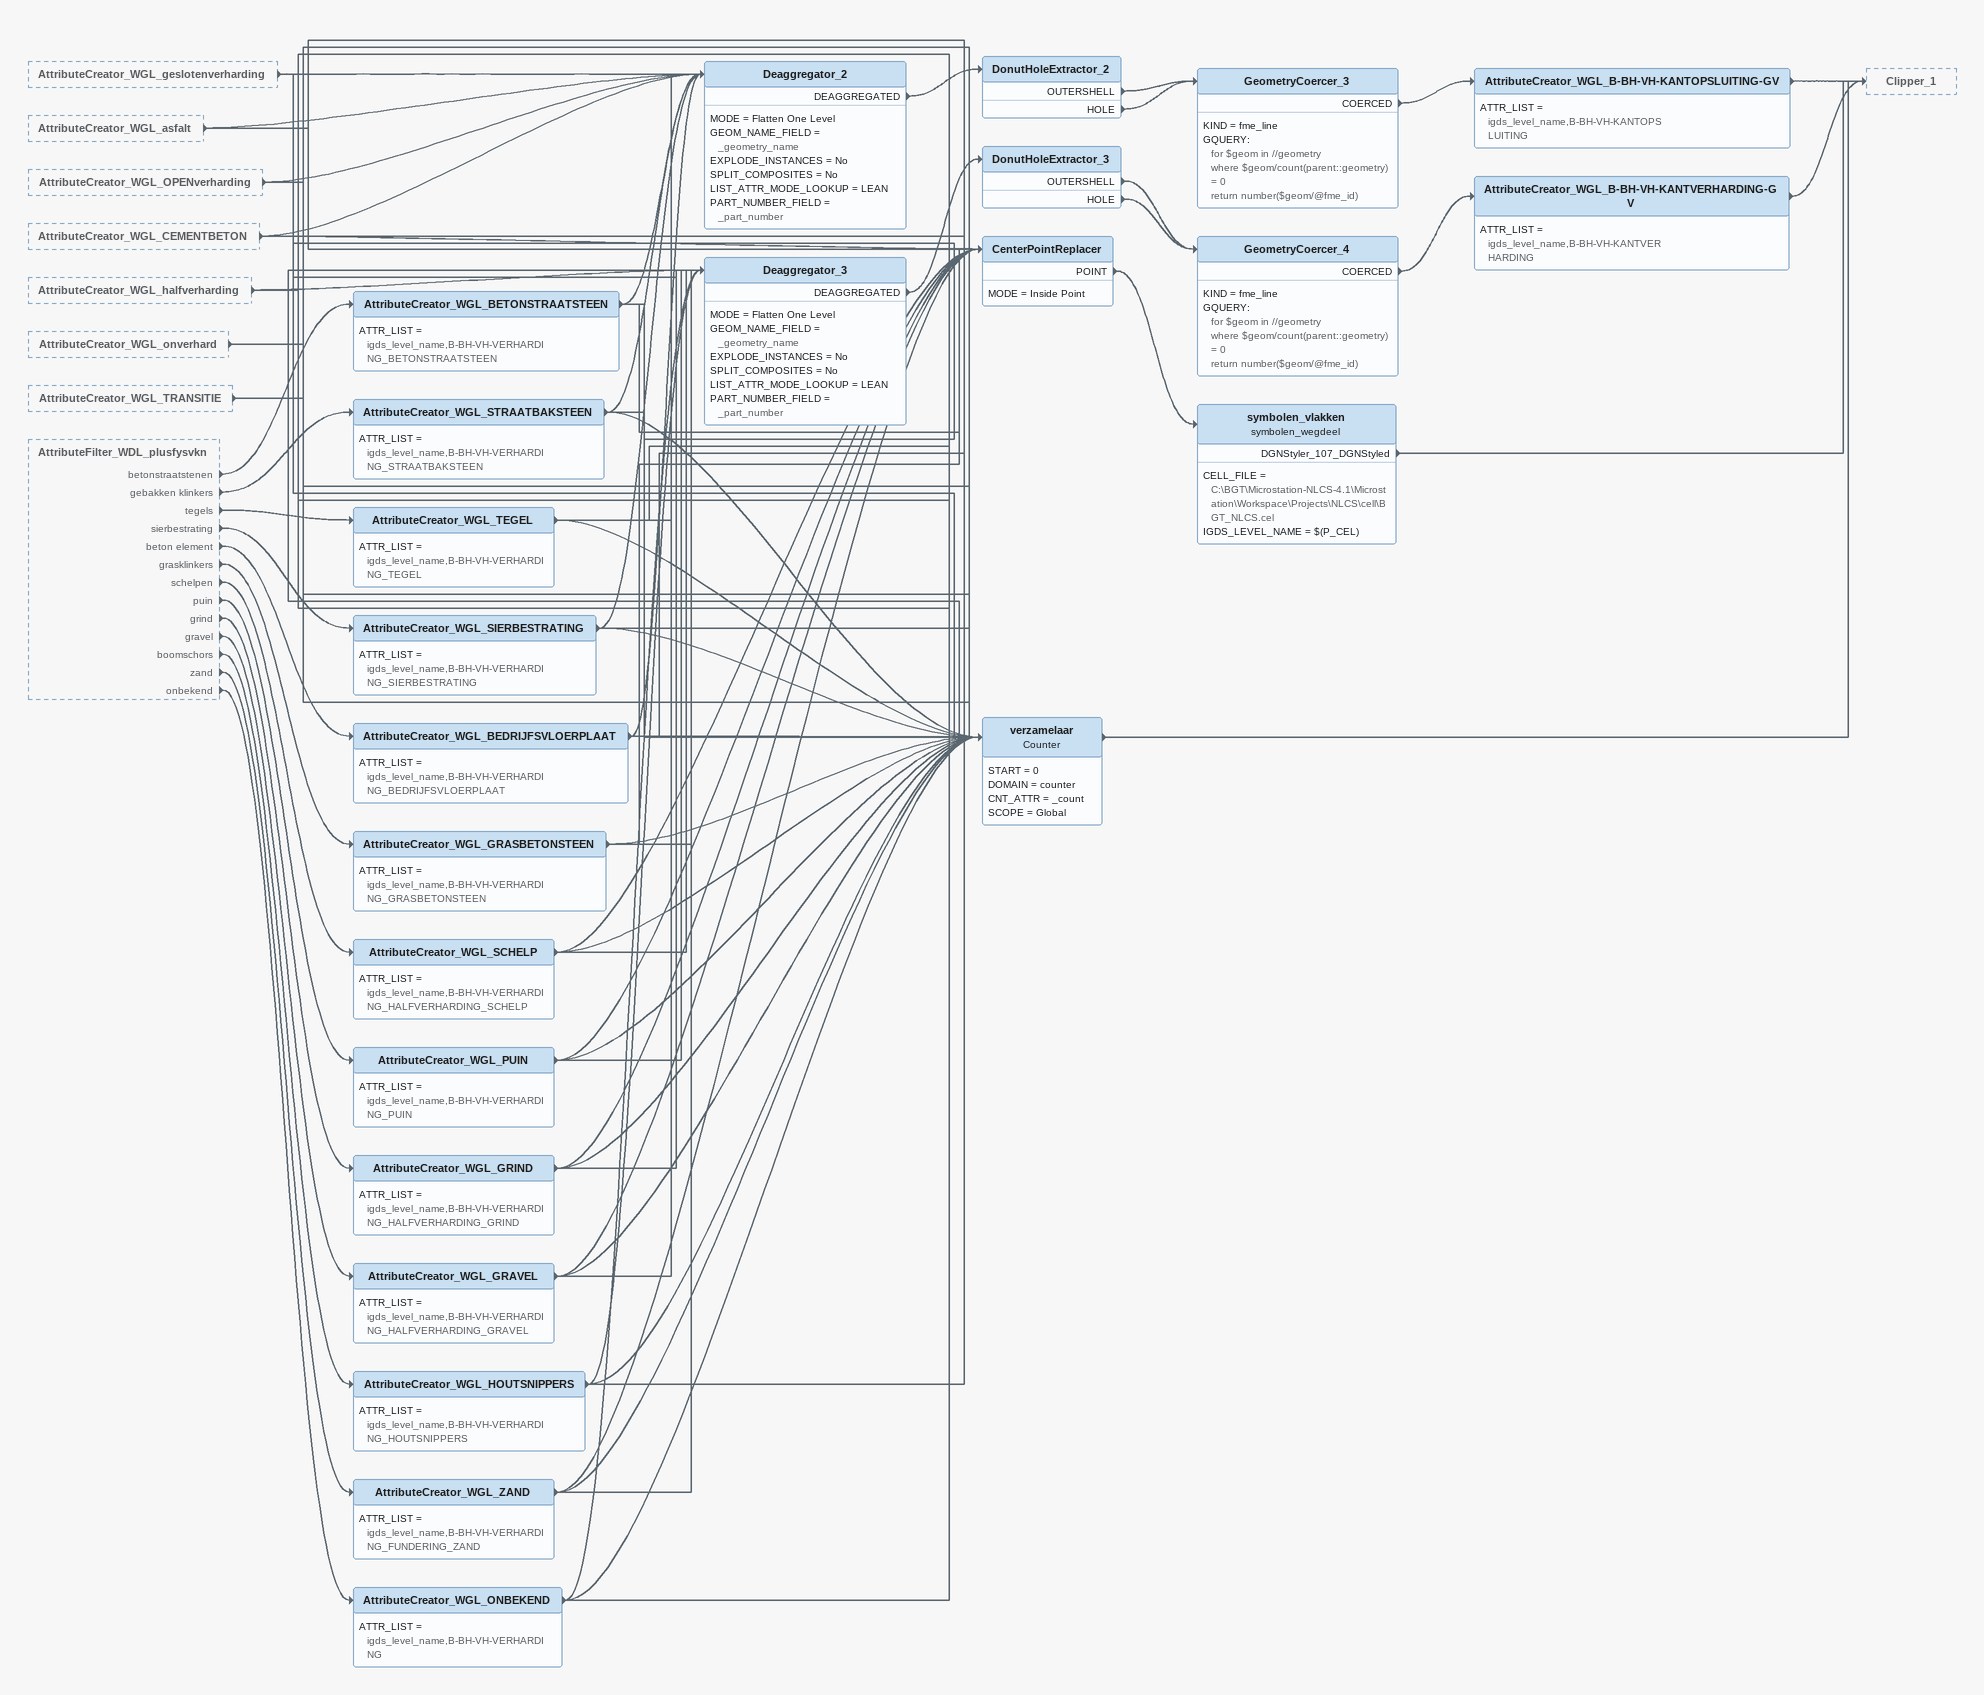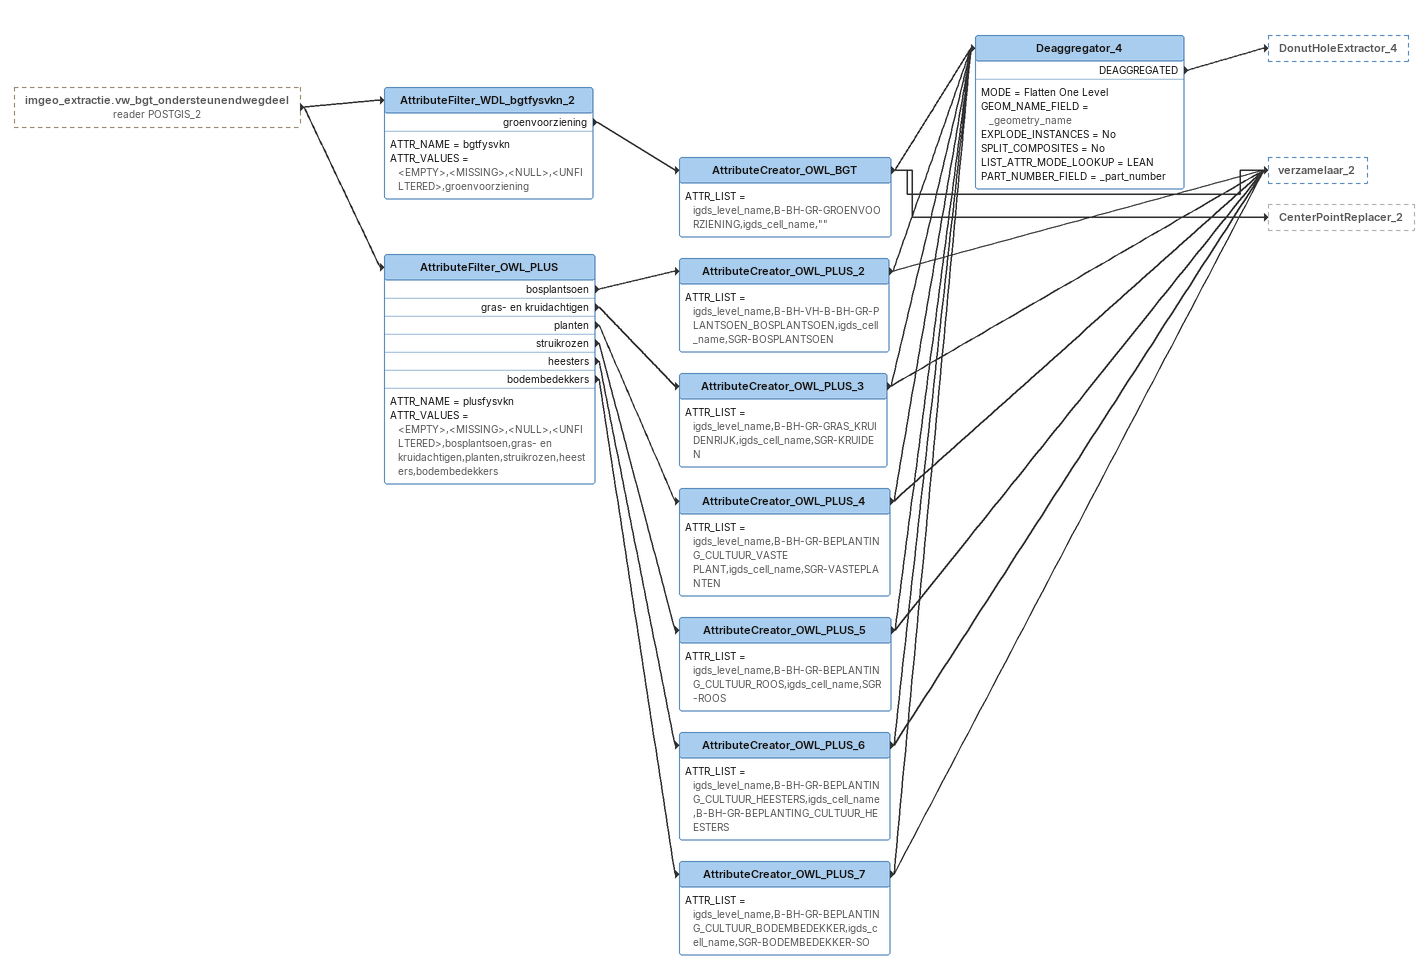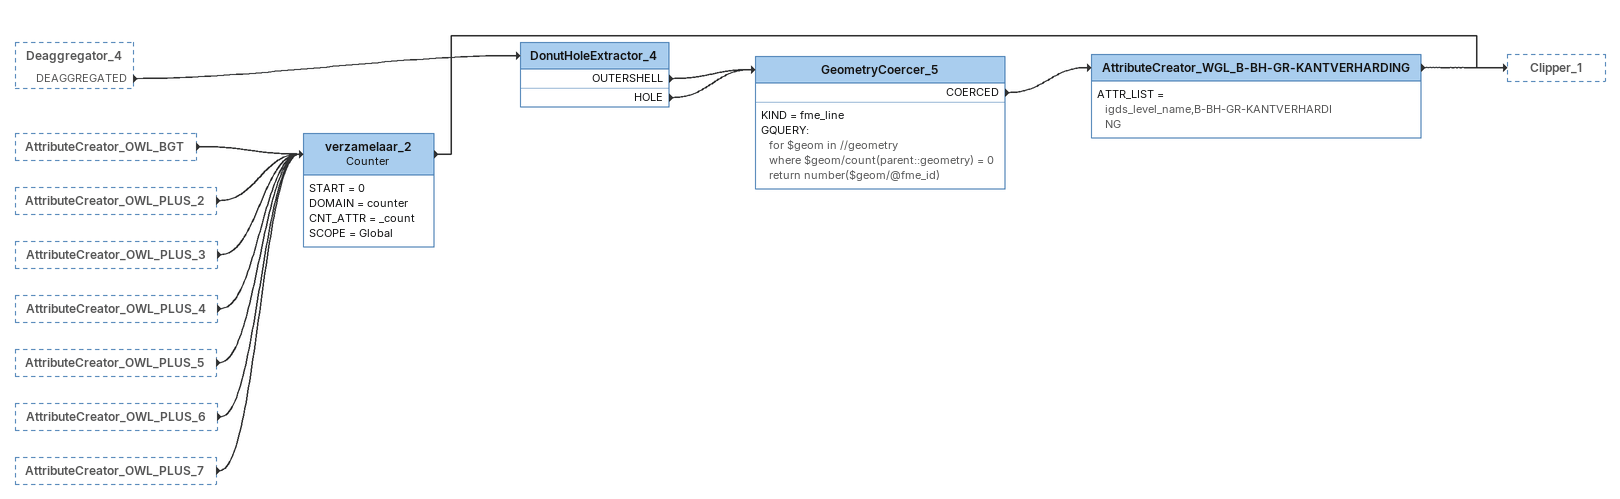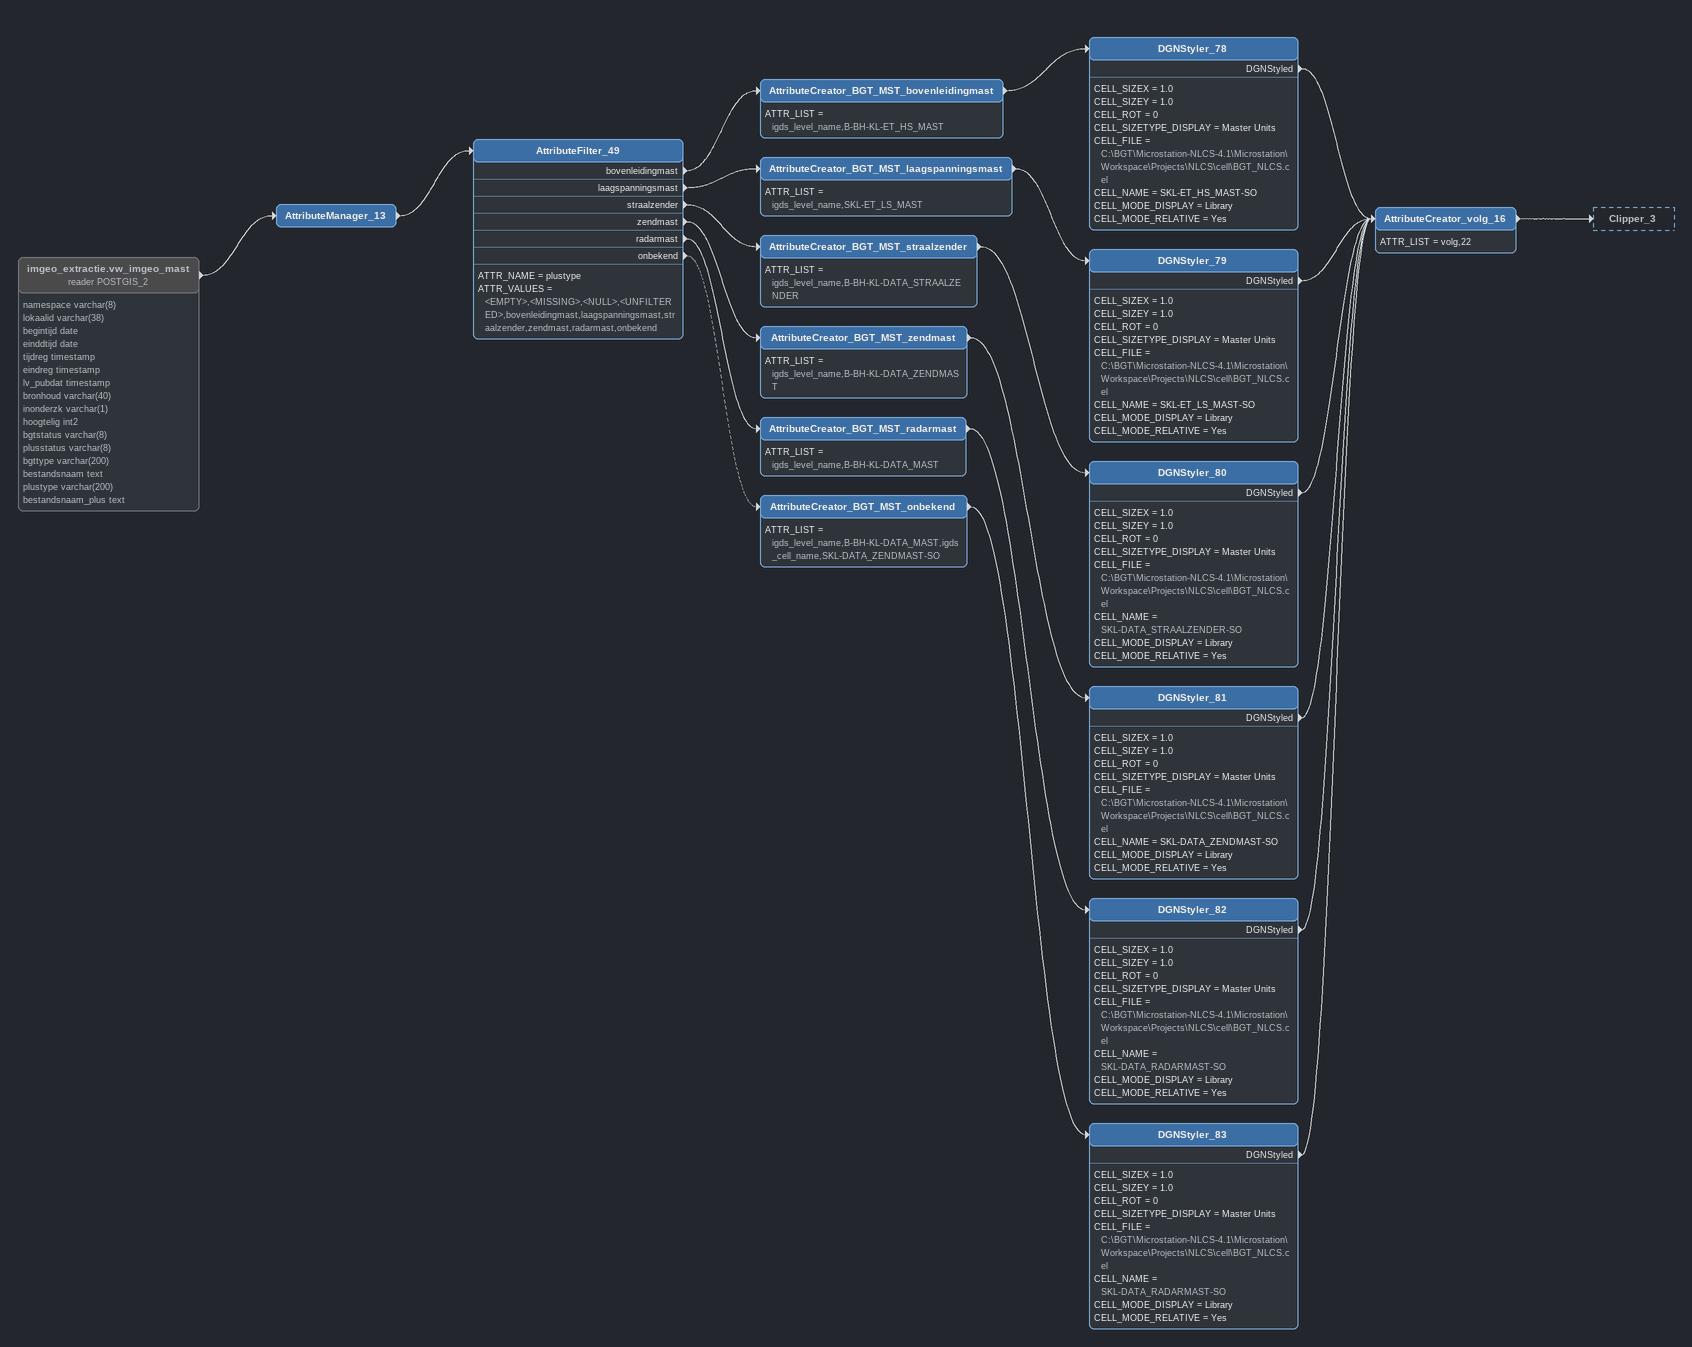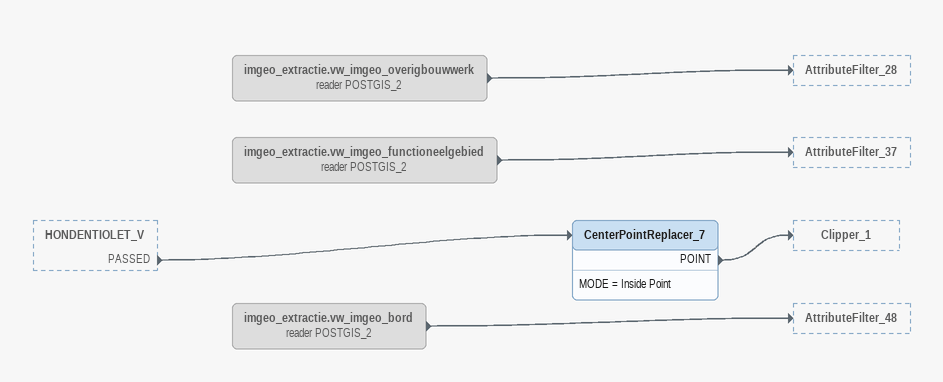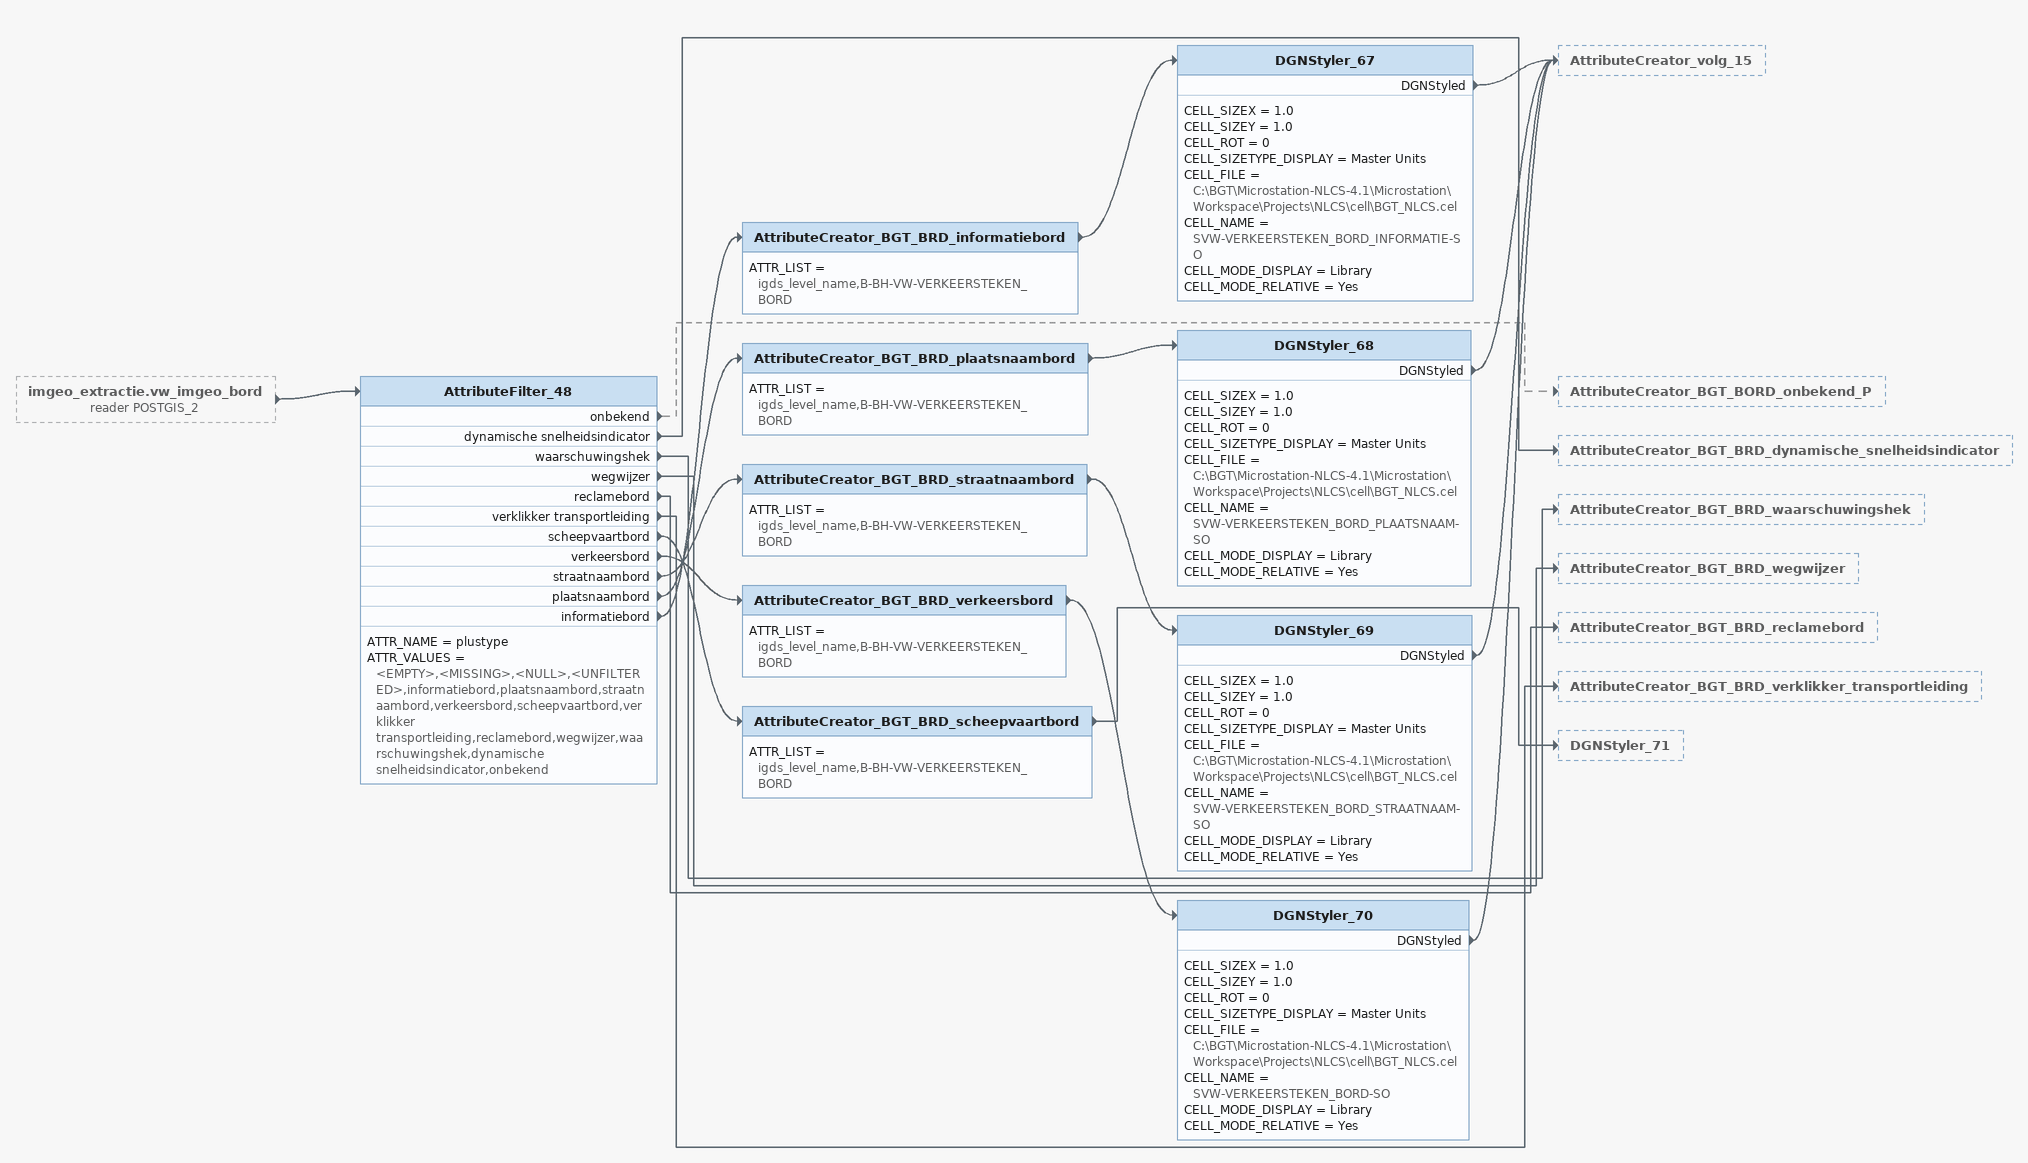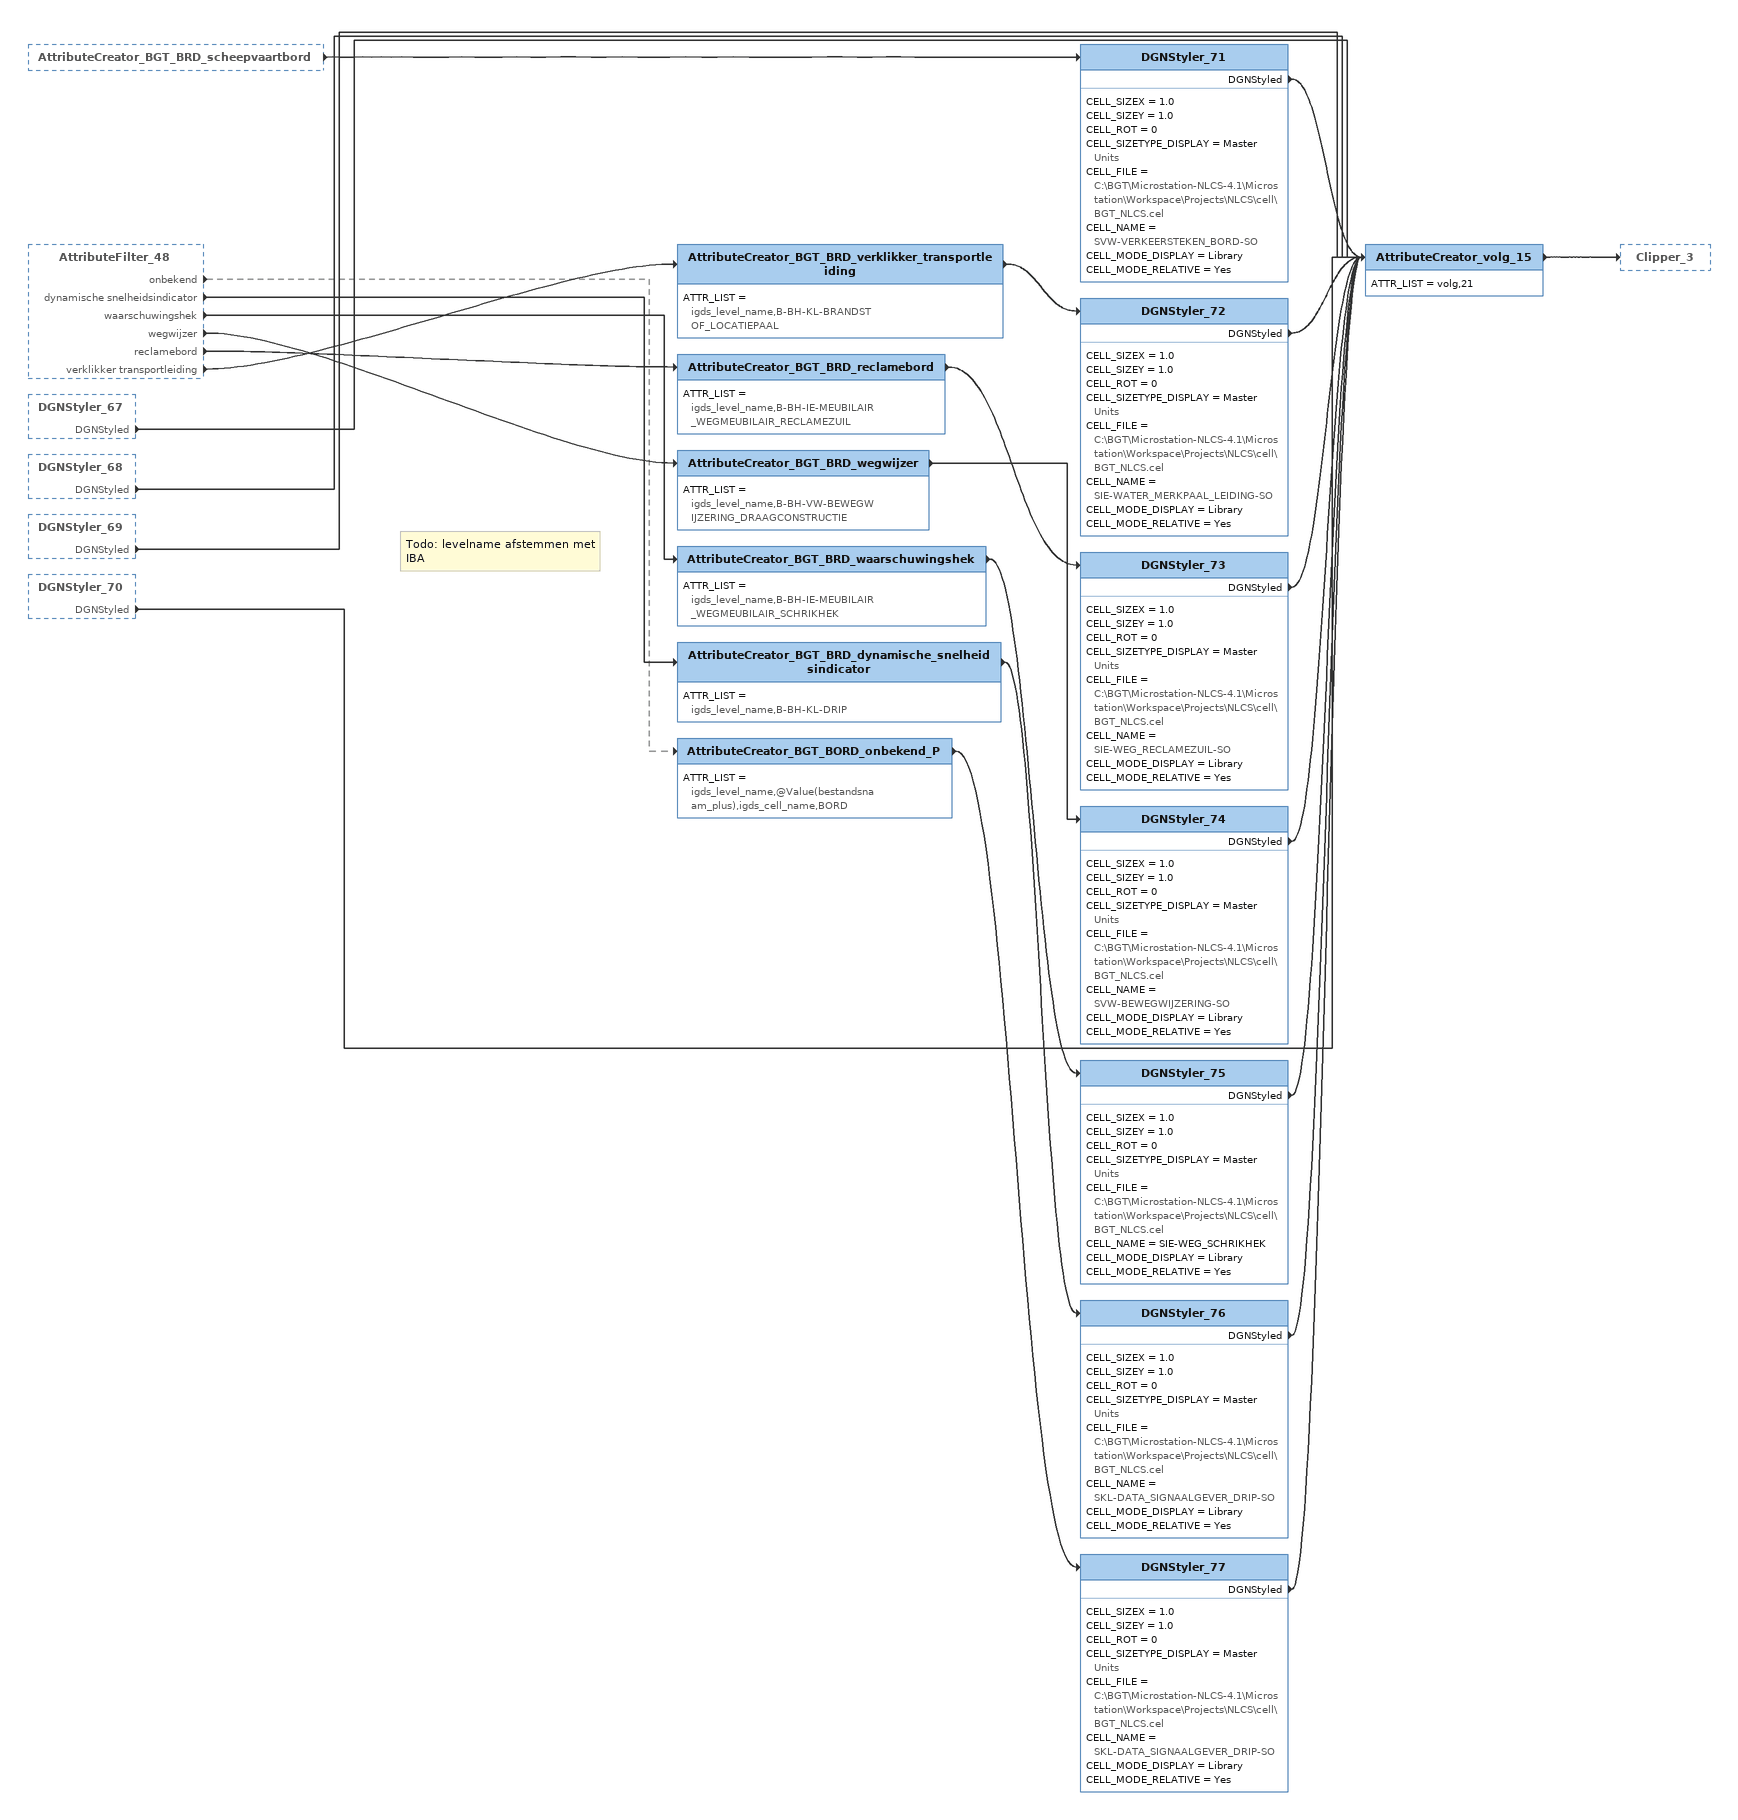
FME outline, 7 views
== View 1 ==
AttributeCreator_WGL_geslotenverharding [outside]
    -> verzamelaar
    -> Deaggregator_2
    -> CenterPointReplacer
AttributeCreator_WGL_asfalt [outside]
    -> verzamelaar
    -> Deaggregator_2
    -> CenterPointReplacer
AttributeCreator_WGL_OPENverharding [outside]
    -> verzamelaar
    -> Deaggregator_2
    -> CenterPointReplacer
AttributeCreator_WGL_CEMENTBETON [outside]
    -> verzamelaar
    -> Deaggregator_2
    -> CenterPointReplacer
AttributeCreator_WGL_halfverharding [outside]
    -> verzamelaar
    -> Deaggregator_3
    -> CenterPointReplacer
AttributeCreator_WGL_onverhard [outside]
    -> verzamelaar
    -> Deaggregator_3
    -> CenterPointReplacer
AttributeCreator_WGL_TRANSITIE [outside]
    -> verzamelaar
    -> Deaggregator_3
    -> CenterPointReplacer
AttributeFilter_WDL_plusfysvkn [outside]
    betonstraatstenen -> AttributeCreator_WGL_BETONSTRAATSTEEN
    gebakken klinkers -> AttributeCreator_WGL_STRAATBAKSTEEN
    tegels -> AttributeCreator_WGL_TEGEL
    sierbestrating -> AttributeCreator_WGL_SIERBESTRATING
    beton element -> AttributeCreator_WGL_BEDRIJFSVLOERPLAAT
    grasklinkers -> AttributeCreator_WGL_GRASBETONSTEEN
    schelpen -> AttributeCreator_WGL_SCHELP
    puin -> AttributeCreator_WGL_PUIN
    grind -> AttributeCreator_WGL_GRIND
    gravel -> AttributeCreator_WGL_GRAVEL
    boomschors -> AttributeCreator_WGL_HOUTSNIPPERS
    zand -> AttributeCreator_WGL_ZAND
    onbekend -> AttributeCreator_WGL_ONBEKEND
AttributeCreator_WGL_BETONSTRAATSTEEN
    ATTR_LIST = igds_level_name,B-BH-VH-VERHARDING_BETONSTRAATSTEEN
    -> verzamelaar
    -> Deaggregator_2
    -> CenterPointReplacer
AttributeCreator_WGL_STRAATBAKSTEEN
    ATTR_LIST = igds_level_name,B-BH-VH-VERHARDING_STRAATBAKSTEEN
    -> verzamelaar
    -> Deaggregator_2
    -> CenterPointReplacer
AttributeCreator_WGL_TEGEL
    ATTR_LIST = igds_level_name,B-BH-VH-VERHARDING_TEGEL
    -> verzamelaar
    -> Deaggregator_2
    -> CenterPointReplacer
AttributeCreator_WGL_SIERBESTRATING
    ATTR_LIST = igds_level_name,B-BH-VH-VERHARDING_SIERBESTRATING
    -> verzamelaar
    -> Deaggregator_2
    -> CenterPointReplacer
AttributeCreator_WGL_BEDRIJFSVLOERPLAAT
    ATTR_LIST = igds_level_name,B-BH-VH-VERHARDING_BEDRIJFSVLOERPLAAT
    -> verzamelaar
    -> Deaggregator_2
    -> CenterPointReplacer
Deaggregator_2
    MODE = Flatten One Level
    GEOM_NAME_FIELD = _geometry_name
    EXPLODE_INSTANCES = No
    SPLIT_COMPOSITES = No
    LIST_ATTR_MODE_LOOKUP = LEAN
    PART_NUMBER_FIELD = _part_number
    DEAGGREGATED -> DonutHoleExtractor_2
DonutHoleExtractor_2
    OUTERSHELL -> GeometryCoercer_3
    HOLE -> GeometryCoercer_3
GeometryCoercer_3
    KIND = fme_line
    GQUERY:
      for $geom in //geometry
      where $geom/count(parent::geometry) = 0
      return number($geom/@fme_id)
    COERCED -> AttributeCreator_WGL_B-BH-VH-KANTOPSLUITING-GV
AttributeCreator_WGL_B-BH-VH-KANTOPSLUITING-GV
    ATTR_LIST = igds_level_name,B-BH-VH-KANTOPSLUITING
    -> Clipper_1
AttributeCreator_WGL_GRASBETONSTEEN
    ATTR_LIST = igds_level_name,B-BH-VH-VERHARDING_GRASBETONSTEEN
    -> verzamelaar
    -> Deaggregator_3
    -> CenterPointReplacer
AttributeCreator_WGL_SCHELP
    ATTR_LIST = igds_level_name,B-BH-VH-VERHARDING_HALFVERHARDING_SCHELP
    -> verzamelaar
    -> Deaggregator_3
    -> CenterPointReplacer
AttributeCreator_WGL_PUIN
    ATTR_LIST = igds_level_name,B-BH-VH-VERHARDING_PUIN
    -> verzamelaar
    -> Deaggregator_3
    -> CenterPointReplacer
AttributeCreator_WGL_GRIND
    ATTR_LIST = igds_level_name,B-BH-VH-VERHARDING_HALFVERHARDING_GRIND
    -> verzamelaar
    -> Deaggregator_3
    -> CenterPointReplacer
AttributeCreator_WGL_GRAVEL
    ATTR_LIST = igds_level_name,B-BH-VH-VERHARDING_HALFVERHARDING_GRAVEL
    -> verzamelaar
    -> Deaggregator_3
    -> CenterPointReplacer
AttributeCreator_WGL_HOUTSNIPPERS
    ATTR_LIST = igds_level_name,B-BH-VH-VERHARDING_HOUTSNIPPERS
    -> verzamelaar
    -> Deaggregator_3
    -> CenterPointReplacer
AttributeCreator_WGL_ZAND
    ATTR_LIST = igds_level_name,B-BH-VH-VERHARDING_FUNDERING_ZAND
    -> verzamelaar
    -> Deaggregator_3
    -> CenterPointReplacer
AttributeCreator_WGL_ONBEKEND
    ATTR_LIST = igds_level_name,B-BH-VH-VERHARDING
    -> verzamelaar
    -> Deaggregator_3
    -> CenterPointReplacer
Deaggregator_3
    MODE = Flatten One Level
    GEOM_NAME_FIELD = _geometry_name
    EXPLODE_INSTANCES = No
    SPLIT_COMPOSITES = No
    LIST_ATTR_MODE_LOOKUP = LEAN
    PART_NUMBER_FIELD = _part_number
    DEAGGREGATED -> DonutHoleExtractor_3
DonutHoleExtractor_3
    OUTERSHELL -> GeometryCoercer_4
    HOLE -> GeometryCoercer_4
GeometryCoercer_4
    KIND = fme_line
    GQUERY:
      for $geom in //geometry
      where $geom/count(parent::geometry) = 0
      return number($geom/@fme_id)
    COERCED -> AttributeCreator_WGL_B-BH-VH-KANTVERHARDING-GV
AttributeCreator_WGL_B-BH-VH-KANTVERHARDING-GV
    ATTR_LIST = igds_level_name,B-BH-VH-KANTVERHARDING
    -> Clipper_1
CenterPointReplacer
    MODE = Inside Point
    POINT -> symbolen_vlakken
symbolen_vlakken: symbolen_wegdeel
    CELL_FILE = C:\BGT\Microstation-NLCS-4.1\Microstation\Workspace\Projects\NLCS\cell\BGT_NLCS.cel
    IGDS_LEVEL_NAME = $(P_CEL)
    DGNStyler_107_DGNStyled -> Clipper_1
verzamelaar: Counter
    START = 0
    DOMAIN = counter
    CNT_ATTR = _count
    SCOPE = Global
    -> Clipper_1

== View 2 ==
imgeo_extractie.vw_bgt_ondersteunendwegdeel (reader POSTGIS_2) [outside]
    -> AttributeFilter_OWL_PLUS
    -> AttributeFilter_WDL_bgtfysvkn_2
AttributeFilter_WDL_bgtfysvkn_2
    ATTR_NAME = bgtfysvkn
    ATTR_VALUES = <EMPTY>,<MISSING>,<NULL>,<UNFILTERED>,groenvoorziening
    groenvoorziening -> AttributeCreator_OWL_BGT
AttributeCreator_OWL_BGT
    ATTR_LIST = igds_level_name,B-BH-GR-GROENVOORZIENING,igds_cell_name,""
    -> verzamelaar_2
    -> Deaggregator_4
    -> CenterPointReplacer_2
AttributeFilter_OWL_PLUS
    ATTR_NAME = plusfysvkn
    ATTR_VALUES = <EMPTY>,<MISSING>,<NULL>,<UNFILTERED>,bosplantsoen,gras- en kruidachtigen,planten,struikrozen,heesters,bodembedekkers
    bosplantsoen -> AttributeCreator_OWL_PLUS_2
    gras- en kruidachtigen -> AttributeCreator_OWL_PLUS_3
    planten -> AttributeCreator_OWL_PLUS_4
    struikrozen -> AttributeCreator_OWL_PLUS_5
    heesters -> AttributeCreator_OWL_PLUS_6
    bodembedekkers -> AttributeCreator_OWL_PLUS_7
AttributeCreator_OWL_PLUS_2
    ATTR_LIST = igds_level_name,B-BH-VH-B-BH-GR-PLANTSOEN_BOSPLANTSOEN,igds_cell_name,SGR-BOSPLANTSOEN
    -> verzamelaar_2
    -> Deaggregator_4
AttributeCreator_OWL_PLUS_3
    ATTR_LIST = igds_level_name,B-BH-GR-GRAS_KRUIDENRIJK,igds_cell_name,SGR-KRUIDEN
    -> verzamelaar_2
    -> Deaggregator_4
AttributeCreator_OWL_PLUS_4
    ATTR_LIST = igds_level_name,B-BH-GR-BEPLANTING_CULTUUR_VASTE PLANT,igds_cell_name,SGR-VASTEPLANTEN
    -> verzamelaar_2
    -> Deaggregator_4
AttributeCreator_OWL_PLUS_5
    ATTR_LIST = igds_level_name,B-BH-GR-BEPLANTING_CULTUUR_ROOS,igds_cell_name,SGR-ROOS
    -> verzamelaar_2
    -> Deaggregator_4
AttributeCreator_OWL_PLUS_6
    ATTR_LIST = igds_level_name,B-BH-GR-BEPLANTING_CULTUUR_HEESTERS,igds_cell_name,B-BH-GR-BEPLANTING_CULTUUR_HEESTERS
    -> verzamelaar_2
    -> Deaggregator_4
AttributeCreator_OWL_PLUS_7
    ATTR_LIST = igds_level_name,B-BH-GR-BEPLANTING_CULTUUR_BODEMBEDEKKER,igds_cell_name,SGR-BODEMBEDEKKER-SO
    -> verzamelaar_2
    -> Deaggregator_4
Deaggregator_4
    MODE = Flatten One Level
    GEOM_NAME_FIELD = _geometry_name
    EXPLODE_INSTANCES = No
    SPLIT_COMPOSITES = No
    LIST_ATTR_MODE_LOOKUP = LEAN
    PART_NUMBER_FIELD = _part_number
    DEAGGREGATED -> DonutHoleExtractor_4

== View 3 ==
Deaggregator_4 [outside]
    DEAGGREGATED -> DonutHoleExtractor_4
AttributeCreator_OWL_BGT [outside]
    -> verzamelaar_2
AttributeCreator_OWL_PLUS_2 [outside]
    -> verzamelaar_2
AttributeCreator_OWL_PLUS_3 [outside]
    -> verzamelaar_2
AttributeCreator_OWL_PLUS_4 [outside]
    -> verzamelaar_2
AttributeCreator_OWL_PLUS_5 [outside]
    -> verzamelaar_2
AttributeCreator_OWL_PLUS_6 [outside]
    -> verzamelaar_2
AttributeCreator_OWL_PLUS_7 [outside]
    -> verzamelaar_2
DonutHoleExtractor_4
    OUTERSHELL -> GeometryCoercer_5
    HOLE -> GeometryCoercer_5
GeometryCoercer_5
    KIND = fme_line
    GQUERY:
      for $geom in //geometry
      where $geom/count(parent::geometry) = 0
      return number($geom/@fme_id)
    COERCED -> AttributeCreator_WGL_B-BH-GR-KANTVERHARDING
AttributeCreator_WGL_B-BH-GR-KANTVERHARDING
    ATTR_LIST = igds_level_name,B-BH-GR-KANTVERHARDING
    -> Clipper_1
verzamelaar_2: Counter
    START = 0
    DOMAIN = counter
    CNT_ATTR = _count
    SCOPE = Global
    -> Clipper_1

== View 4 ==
imgeo_extractie.vw_imgeo_mast (reader POSTGIS_2) [off]
    attributes: namespace varchar(8), lokaalid varchar(38), begintijd date, einddtijd date, tijdreg timestamp, eindreg timestamp, lv_pubdat timestamp, bronhoud varchar(40), inonderzk varchar(1), hoogtelig int2, bgtstatus varchar(8), plusstatus varchar(8), bgttype varchar(200), bestandsnaam text, plustype varchar(200), bestandsnaam_plus text
    -> AttributeManager_13
AttributeManager_13
    -> AttributeFilter_49
AttributeFilter_49
    ATTR_NAME = plustype
    ATTR_VALUES = <EMPTY>,<MISSING>,<NULL>,<UNFILTERED>,bovenleidingmast,laagspanningsmast,straalzender,zendmast,radarmast,onbekend
    bovenleidingmast -> AttributeCreator_BGT_MST_bovenleidingmast
    laagspanningsmast -> AttributeCreator_BGT_MST_laagspanningsmast
    straalzender -> AttributeCreator_BGT_MST_straalzender
    zendmast -> AttributeCreator_BGT_MST_zendmast
    radarmast -> AttributeCreator_BGT_MST_radarmast
    onbekend -> AttributeCreator_BGT_MST_onbekend [off]
AttributeCreator_BGT_MST_bovenleidingmast
    ATTR_LIST = igds_level_name,B-BH-KL-ET_HS_MAST
    -> DGNStyler_78
DGNStyler_78
    CELL_SIZEX = 1.0
    CELL_SIZEY = 1.0
    CELL_ROT = 0
    CELL_SIZETYPE_DISPLAY = Master Units
    CELL_FILE = C:\BGT\Microstation-NLCS-4.1\Microstation\Workspace\Projects\NLCS\cell\BGT_NLCS.cel
    CELL_NAME = SKL-ET_HS_MAST-SO
    CELL_MODE_DISPLAY = Library
    CELL_MODE_RELATIVE = Yes
    DGNStyled -> AttributeCreator_volg_16
AttributeCreator_BGT_MST_laagspanningsmast
    ATTR_LIST = igds_level_name,SKL-ET_LS_MAST
    -> DGNStyler_79
DGNStyler_79
    CELL_SIZEX = 1.0
    CELL_SIZEY = 1.0
    CELL_ROT = 0
    CELL_SIZETYPE_DISPLAY = Master Units
    CELL_FILE = C:\BGT\Microstation-NLCS-4.1\Microstation\Workspace\Projects\NLCS\cell\BGT_NLCS.cel
    CELL_NAME = SKL-ET_LS_MAST-SO
    CELL_MODE_DISPLAY = Library
    CELL_MODE_RELATIVE = Yes
    DGNStyled -> AttributeCreator_volg_16
AttributeCreator_BGT_MST_straalzender
    ATTR_LIST = igds_level_name,B-BH-KL-DATA_STRAALZENDER
    -> DGNStyler_80
DGNStyler_80
    CELL_SIZEX = 1.0
    CELL_SIZEY = 1.0
    CELL_ROT = 0
    CELL_SIZETYPE_DISPLAY = Master Units
    CELL_FILE = C:\BGT\Microstation-NLCS-4.1\Microstation\Workspace\Projects\NLCS\cell\BGT_NLCS.cel
    CELL_NAME = SKL-DATA_STRAALZENDER-SO
    CELL_MODE_DISPLAY = Library
    CELL_MODE_RELATIVE = Yes
    DGNStyled -> AttributeCreator_volg_16
AttributeCreator_BGT_MST_zendmast
    ATTR_LIST = igds_level_name,B-BH-KL-DATA_ZENDMAST
    -> DGNStyler_81
DGNStyler_81
    CELL_SIZEX = 1.0
    CELL_SIZEY = 1.0
    CELL_ROT = 0
    CELL_SIZETYPE_DISPLAY = Master Units
    CELL_FILE = C:\BGT\Microstation-NLCS-4.1\Microstation\Workspace\Projects\NLCS\cell\BGT_NLCS.cel
    CELL_NAME = SKL-DATA_ZENDMAST-SO
    CELL_MODE_DISPLAY = Library
    CELL_MODE_RELATIVE = Yes
    DGNStyled -> AttributeCreator_volg_16
AttributeCreator_BGT_MST_radarmast
    ATTR_LIST = igds_level_name,B-BH-KL-DATA_MAST
    -> DGNStyler_82
DGNStyler_82
    CELL_SIZEX = 1.0
    CELL_SIZEY = 1.0
    CELL_ROT = 0
    CELL_SIZETYPE_DISPLAY = Master Units
    CELL_FILE = C:\BGT\Microstation-NLCS-4.1\Microstation\Workspace\Projects\NLCS\cell\BGT_NLCS.cel
    CELL_NAME = SKL-DATA_RADARMAST-SO
    CELL_MODE_DISPLAY = Library
    CELL_MODE_RELATIVE = Yes
    DGNStyled -> AttributeCreator_volg_16
AttributeCreator_BGT_MST_onbekend
    ATTR_LIST = igds_level_name,B-BH-KL-DATA_MAST,igds_cell_name,SKL-DATA_ZENDMAST-SO
    -> DGNStyler_83
DGNStyler_83
    CELL_SIZEX = 1.0
    CELL_SIZEY = 1.0
    CELL_ROT = 0
    CELL_SIZETYPE_DISPLAY = Master Units
    CELL_FILE = C:\BGT\Microstation-NLCS-4.1\Microstation\Workspace\Projects\NLCS\cell\BGT_NLCS.cel
    CELL_NAME = SKL-DATA_RADARMAST-SO
    CELL_MODE_DISPLAY = Library
    CELL_MODE_RELATIVE = Yes
    DGNStyled -> AttributeCreator_volg_16
AttributeCreator_volg_16
    ATTR_LIST = volg,22
    -> Clipper_3

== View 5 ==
HONDENTIOLET_V [outside]
    PASSED -> CenterPointReplacer_7
imgeo_extractie.vw_imgeo_overigbouwwerk (reader POSTGIS_2) [off]
    -> AttributeFilter_28
imgeo_extractie.vw_imgeo_functioneelgebied (reader POSTGIS_2) [off]
    -> AttributeFilter_37
CenterPointReplacer_7
    MODE = Inside Point
    POINT -> Clipper_1
imgeo_extractie.vw_imgeo_bord (reader POSTGIS_2) [off]
    -> AttributeFilter_48

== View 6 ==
imgeo_extractie.vw_imgeo_bord (reader POSTGIS_2) [outside]
    -> AttributeFilter_48
AttributeFilter_48
    ATTR_NAME = plustype
    ATTR_VALUES = <EMPTY>,<MISSING>,<NULL>,<UNFILTERED>,informatiebord,plaatsnaambord,straatnaambord,verkeersbord,scheepvaartbord,verklikker transportleiding,reclamebord,wegwijzer,waarschuwingshek,dynamische snelheidsindicator,onbekend
    onbekend -> AttributeCreator_BGT_BORD_onbekend_P [off]
    dynamische snelheidsindicator -> AttributeCreator_BGT_BRD_dynamische_snelheidsindicator
    waarschuwingshek -> AttributeCreator_BGT_BRD_waarschuwingshek
    wegwijzer -> AttributeCreator_BGT_BRD_wegwijzer
    reclamebord -> AttributeCreator_BGT_BRD_reclamebord
    verklikker transportleiding -> AttributeCreator_BGT_BRD_verklikker_transportleiding
    scheepvaartbord -> AttributeCreator_BGT_BRD_scheepvaartbord
    verkeersbord -> AttributeCreator_BGT_BRD_verkeersbord
    straatnaambord -> AttributeCreator_BGT_BRD_straatnaambord
    plaatsnaambord -> AttributeCreator_BGT_BRD_plaatsnaambord
    informatiebord -> AttributeCreator_BGT_BRD_informatiebord
AttributeCreator_BGT_BRD_informatiebord
    ATTR_LIST = igds_level_name,B-BH-VW-VERKEERSTEKEN_BORD
    -> DGNStyler_67
DGNStyler_67
    CELL_SIZEX = 1.0
    CELL_SIZEY = 1.0
    CELL_ROT = 0
    CELL_SIZETYPE_DISPLAY = Master Units
    CELL_FILE = C:\BGT\Microstation-NLCS-4.1\Microstation\Workspace\Projects\NLCS\cell\BGT_NLCS.cel
    CELL_NAME = SVW-VERKEERSTEKEN_BORD_INFORMATIE-SO
    CELL_MODE_DISPLAY = Library
    CELL_MODE_RELATIVE = Yes
    DGNStyled -> AttributeCreator_volg_15
AttributeCreator_BGT_BRD_plaatsnaambord
    ATTR_LIST = igds_level_name,B-BH-VW-VERKEERSTEKEN_BORD
    -> DGNStyler_68
DGNStyler_68
    CELL_SIZEX = 1.0
    CELL_SIZEY = 1.0
    CELL_ROT = 0
    CELL_SIZETYPE_DISPLAY = Master Units
    CELL_FILE = C:\BGT\Microstation-NLCS-4.1\Microstation\Workspace\Projects\NLCS\cell\BGT_NLCS.cel
    CELL_NAME = SVW-VERKEERSTEKEN_BORD_PLAATSNAAM-SO
    CELL_MODE_DISPLAY = Library
    CELL_MODE_RELATIVE = Yes
    DGNStyled -> AttributeCreator_volg_15
AttributeCreator_BGT_BRD_straatnaambord
    ATTR_LIST = igds_level_name,B-BH-VW-VERKEERSTEKEN_BORD
    -> DGNStyler_69
DGNStyler_69
    CELL_SIZEX = 1.0
    CELL_SIZEY = 1.0
    CELL_ROT = 0
    CELL_SIZETYPE_DISPLAY = Master Units
    CELL_FILE = C:\BGT\Microstation-NLCS-4.1\Microstation\Workspace\Projects\NLCS\cell\BGT_NLCS.cel
    CELL_NAME = SVW-VERKEERSTEKEN_BORD_STRAATNAAM-SO
    CELL_MODE_DISPLAY = Library
    CELL_MODE_RELATIVE = Yes
    DGNStyled -> AttributeCreator_volg_15
AttributeCreator_BGT_BRD_verkeersbord
    ATTR_LIST = igds_level_name,B-BH-VW-VERKEERSTEKEN_BORD
    -> DGNStyler_70
DGNStyler_70
    CELL_SIZEX = 1.0
    CELL_SIZEY = 1.0
    CELL_ROT = 0
    CELL_SIZETYPE_DISPLAY = Master Units
    CELL_FILE = C:\BGT\Microstation-NLCS-4.1\Microstation\Workspace\Projects\NLCS\cell\BGT_NLCS.cel
    CELL_NAME = SVW-VERKEERSTEKEN_BORD-SO
    CELL_MODE_DISPLAY = Library
    CELL_MODE_RELATIVE = Yes
    DGNStyled -> AttributeCreator_volg_15
AttributeCreator_BGT_BRD_scheepvaartbord
    ATTR_LIST = igds_level_name,B-BH-VW-VERKEERSTEKEN_BORD
    -> DGNStyler_71

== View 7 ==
AttributeCreator_BGT_BRD_scheepvaartbord [outside]
    -> DGNStyler_71
AttributeFilter_48 [outside]
    onbekend -> AttributeCreator_BGT_BORD_onbekend_P [off]
    dynamische snelheidsindicator -> AttributeCreator_BGT_BRD_dynamische_snelheidsindicator
    waarschuwingshek -> AttributeCreator_BGT_BRD_waarschuwingshek
    wegwijzer -> AttributeCreator_BGT_BRD_wegwijzer
    reclamebord -> AttributeCreator_BGT_BRD_reclamebord
    verklikker transportleiding -> AttributeCreator_BGT_BRD_verklikker_transportleiding
DGNStyler_67 [outside]
    DGNStyled -> AttributeCreator_volg_15
DGNStyler_68 [outside]
    DGNStyled -> AttributeCreator_volg_15
DGNStyler_69 [outside]
    DGNStyled -> AttributeCreator_volg_15
DGNStyler_70 [outside]
    DGNStyled -> AttributeCreator_volg_15
DGNStyler_71
    CELL_SIZEX = 1.0
    CELL_SIZEY = 1.0
    CELL_ROT = 0
    CELL_SIZETYPE_DISPLAY = Master Units
    CELL_FILE = C:\BGT\Microstation-NLCS-4.1\Microstation\Workspace\Projects\NLCS\cell\BGT_NLCS.cel
    CELL_NAME = SVW-VERKEERSTEKEN_BORD-SO
    CELL_MODE_DISPLAY = Library
    CELL_MODE_RELATIVE = Yes
    DGNStyled -> AttributeCreator_volg_15
AttributeCreator_BGT_BRD_verklikker_transportleiding
    ATTR_LIST = igds_level_name,B-BH-KL-BRANDSTOF_LOCATIEPAAL
    -> DGNStyler_72
DGNStyler_72
    CELL_SIZEX = 1.0
    CELL_SIZEY = 1.0
    CELL_ROT = 0
    CELL_SIZETYPE_DISPLAY = Master Units
    CELL_FILE = C:\BGT\Microstation-NLCS-4.1\Microstation\Workspace\Projects\NLCS\cell\BGT_NLCS.cel
    CELL_NAME = SIE-WATER_MERKPAAL_LEIDING-SO
    CELL_MODE_DISPLAY = Library
    CELL_MODE_RELATIVE = Yes
    DGNStyled -> AttributeCreator_volg_15
AttributeCreator_BGT_BRD_reclamebord
    ATTR_LIST = igds_level_name,B-BH-IE-MEUBILAIR_WEGMEUBILAIR_RECLAMEZUIL
    -> DGNStyler_73
DGNStyler_73
    CELL_SIZEX = 1.0
    CELL_SIZEY = 1.0
    CELL_ROT = 0
    CELL_SIZETYPE_DISPLAY = Master Units
    CELL_FILE = C:\BGT\Microstation-NLCS-4.1\Microstation\Workspace\Projects\NLCS\cell\BGT_NLCS.cel
    CELL_NAME = SIE-WEG_RECLAMEZUIL-SO
    CELL_MODE_DISPLAY = Library
    CELL_MODE_RELATIVE = Yes
    DGNStyled -> AttributeCreator_volg_15
AttributeCreator_BGT_BRD_wegwijzer
    ATTR_LIST = igds_level_name,B-BH-VW-BEWEGWIJZERING_DRAAGCONSTRUCTIE
    -> DGNStyler_74
DGNStyler_74
    CELL_SIZEX = 1.0
    CELL_SIZEY = 1.0
    CELL_ROT = 0
    CELL_SIZETYPE_DISPLAY = Master Units
    CELL_FILE = C:\BGT\Microstation-NLCS-4.1\Microstation\Workspace\Projects\NLCS\cell\BGT_NLCS.cel
    CELL_NAME = SVW-BEWEGWIJZERING-SO
    CELL_MODE_DISPLAY = Library
    CELL_MODE_RELATIVE = Yes
    DGNStyled -> AttributeCreator_volg_15
AttributeCreator_BGT_BRD_waarschuwingshek
    ATTR_LIST = igds_level_name,B-BH-IE-MEUBILAIR_WEGMEUBILAIR_SCHRIKHEK
    -> DGNStyler_75
DGNStyler_75
    CELL_SIZEX = 1.0
    CELL_SIZEY = 1.0
    CELL_ROT = 0
    CELL_SIZETYPE_DISPLAY = Master Units
    CELL_FILE = C:\BGT\Microstation-NLCS-4.1\Microstation\Workspace\Projects\NLCS\cell\BGT_NLCS.cel
    CELL_NAME = SIE-WEG_SCHRIKHEK
    CELL_MODE_DISPLAY = Library
    CELL_MODE_RELATIVE = Yes
    DGNStyled -> AttributeCreator_volg_15
AttributeCreator_BGT_BRD_dynamische_snelheidsindicator
    ATTR_LIST = igds_level_name,B-BH-KL-DRIP
    -> DGNStyler_76
DGNStyler_76
    CELL_SIZEX = 1.0
    CELL_SIZEY = 1.0
    CELL_ROT = 0
    CELL_SIZETYPE_DISPLAY = Master Units
    CELL_FILE = C:\BGT\Microstation-NLCS-4.1\Microstation\Workspace\Projects\NLCS\cell\BGT_NLCS.cel
    CELL_NAME = SKL-DATA_SIGNAALGEVER_DRIP-SO
    CELL_MODE_DISPLAY = Library
    CELL_MODE_RELATIVE = Yes
    DGNStyled -> AttributeCreator_volg_15
Note: Todo: levelname afstemmen met IBA
AttributeCreator_BGT_BORD_onbekend_P
    ATTR_LIST = igds_level_name,@Value(bestandsnaam_plus),igds_cell_name,BORD
    -> DGNStyler_77
DGNStyler_77
    CELL_SIZEX = 1.0
    CELL_SIZEY = 1.0
    CELL_ROT = 0
    CELL_SIZETYPE_DISPLAY = Master Units
    CELL_FILE = C:\BGT\Microstation-NLCS-4.1\Microstation\Workspace\Projects\NLCS\cell\BGT_NLCS.cel
    CELL_NAME = SKL-DATA_SIGNAALGEVER_DRIP-SO
    CELL_MODE_DISPLAY = Library
    CELL_MODE_RELATIVE = Yes
    DGNStyled -> AttributeCreator_volg_15
AttributeCreator_volg_15
    ATTR_LIST = volg,21
    -> Clipper_3
